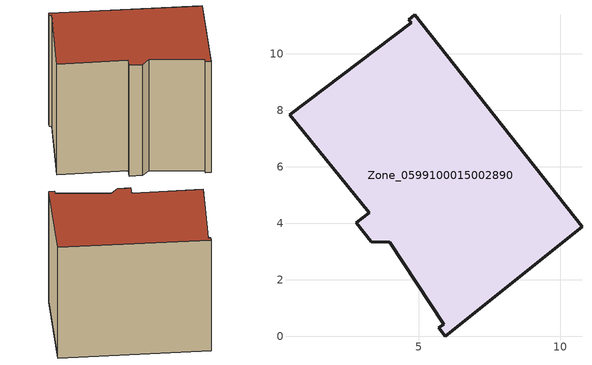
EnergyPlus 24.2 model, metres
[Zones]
Zone_0599100015002890
 floor ground (C_G): 5.7,0.29 5.88,0.42 3.96,3.33 3.32,3.35 2.78,4.03 3.23,4.37 0.42,7.85 4.72,11.1 4.63,11.21 4.85,11.38 10.77,3.88 5.93,0 z0.73
 wall outside (C_F): 5.93,0 10.77,3.88 4.85,11.38 4.63,11.21 4.72,11.1 0.42,7.85 3.23,4.37 2.78,4.03 3.32,3.35 3.96,3.33 5.88,0.42 5.7,0.29 5.93,0 z0.73:9.05
 roof outside (C_R): 5.88,0.42 5.7,0.29 5.93,0 10.77,3.88 4.85,11.38 4.63,11.21 4.72,11.1 0.42,7.85 3.23,4.37 2.78,4.03 3.32,3.35 3.96,3.33 z9.05
[BUILDING]
Pand.0599100015002890: North Axis=0; Terrain=City; Loads Convergence Tolerance Value=0.04; Temperature Convergence Tolerance Value=0.4; Solar Distribution=FullExterior; Maximum Number of Warmup Days=25; Minimum Number of Warmup Days=1
[Site:Location]
Rotterdam.The.Hague.AP_ZH_NLD Design_Conditions: Latitude=51.96; Longitude=4.45; Time Zone=1; Elevation=-4.5
[SITE:GROUNDTEMPERATURE:BUILDINGSURFACE]
18, 18, 18, 18, 18, 18, 18, 18, 18, 18, 18, 18
[MATERIAL] Thermal Absorptance=0.9; Solar Absorptance=0.7; Visible Absorptance=0.7
Name | Roughness | Thickness | Conductivity | Density | Specific Heat
G.TC.1975-1991 | MediumSmooth | 0.15 | 0.288461 | 540 | 1210
F.TC.1975-1991 | Rough | 0.3 | 0.230769 | 1920 | 840
R.TC.1975-1991 | MediumRough | 0.2 | 0.153846 | 1500 | 1000
[CONSTRUCTION]
C_G: G.TC.1975-1991
C_F: F.TC.1975-1991
C_R: R.TC.1975-1991
[ZONE]
Zone_0599100015002890: Type=1; Multiplier=1; Ceiling Height=Autocalculate; Volume=Autocalculate; Floor Area=autocalculate; Part of Total Floor Area=Yes
[ZONEINFILTRATION:DESIGNFLOWRATE]
Infil_Zone_0599100015002890: Zone or ZoneList or Space or SpaceList=Zone_0599100015002890; Schedule=AlwaysOn; Design Flow Rate Calculation Method=Flow/Area; Flow Rate per Floor Area=0.003; Constant Term Coefficient=1; Temperature Term Coefficient=0; Velocity Term Coefficient=0; Velocity Squared Term Coefficient=0
[HVACTEMPLATE:ZONE:IDEALLOADSAIRSYSTEM]
Zone_0599100015002890: Maximum Heating Supply Air Temperature=50; Minimum Cooling Supply Air Temperature=13; Maximum Heating Supply Air Humidity Ratio=0.0156; Minimum Cooling Supply Air Humidity Ratio=0.0077; Heating Limit=NoLimit; Cooling Limit=NoLimit; Dehumidification Control Type=ConstantSensibleHeatRatio; Cooling Sensible Heat Ratio=0.7; Dehumidification Setpoint=60; Humidification Control Type=None; Humidification Setpoint=30; Outdoor Air Method=None; Outdoor Air Flow Rate per Person=0.00944; Outdoor Air Flow Rate per Zone Floor Area=0; Outdoor Air Flow Rate per Zone=0; Demand Controlled Ventilation Type=None; Outdoor Air Economizer Type=NoEconomizer; Heat Recovery Type=None; Sensible Heat Recovery Effectiveness=0.7; Latent Heat Recovery Effectiveness=0.65
[ZONECONTROL:THERMOSTAT]
ThermostatControl_Zone_0599100015002890: Zone or ZoneList=Zone_0599100015002890; Control Type Schedule=DualSetpointControlType; Control 1=Thermostat_Zone_0599100015002890; Temperature Difference Between Cutout And Setpoint=0
[THERMOSTATSETPOINT:DUALSETPOINT]
Thermostat_Zone_0599100015002890: Heating Setpoint Temperature Schedule=HeatingSetpoint_Zone_0599100015002890; Cooling Setpoint Temperature Schedule=CoolingSetpoint_Zone_0599100015002890
[SCHEDULE:COMPACT]
HeatingSetpoint_Zone_0599100015002890: Through: 12/31, For: AllDays, Until: 24:00, 21
CoolingSetpoint_Zone_0599100015002890: Through: 12/31, For: AllDays, Until: 24:00, 24
DualSetpointControlType: Through: 12/31, For: AllDays, Until: 24:00, 4
AlwaysOn: Through: 12/31, For: AllDays, Until: 24:00, 1
